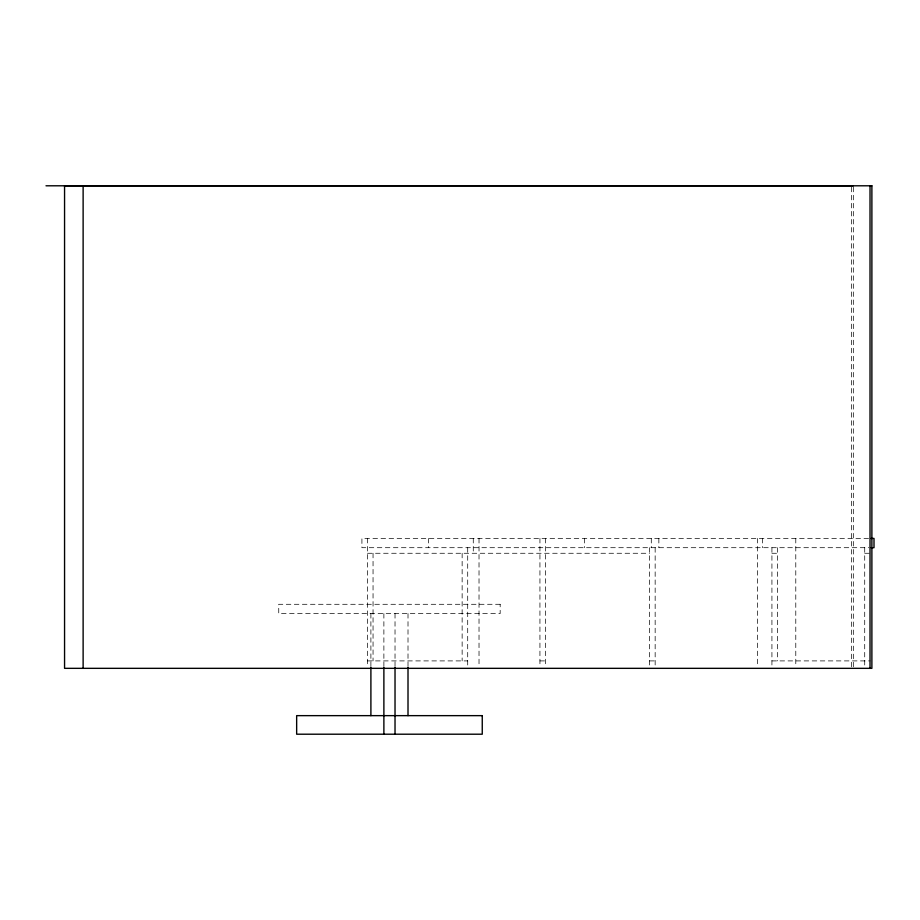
<?xml version="1.0" encoding="UTF-8"?>
<svg xmlns="http://www.w3.org/2000/svg" width="920" height="920" viewBox="0 0 920 920"><rect width="100%" height="100%" fill="white"/><g stroke="black" fill="none" stroke-linecap="round" stroke-linejoin="round"><path stroke-width="0.69" stroke-dasharray="4.6 3.45" d="M868.595 538.418L361.916 538.418L361.916 547.699L868.894 547.699M367.482 553.265L649.589 553.265M771.926 553.265L777.4 553.265M864.719 553.265L870.285 553.265M367.482 660.905L467.705 660.905M539.936 660.905L545.502 660.905M649.589 660.905L655.155 660.905M771.926 660.905L870.285 660.905M864.719 547.699L864.719 667.092M853.323 187.231L853.323 666.896M851.46 187.231L851.46 666.896M795.788 538.418L795.788 666.896M777.4 547.699L777.4 660.905M771.926 547.699L771.926 667.092M762.645 538.418L762.645 547.699M757.401 538.418L757.401 666.908M658.858 538.418L658.858 547.699M655.155 547.699L655.155 667.092M651.291 538.418L651.291 547.699M649.589 547.699L649.589 667.092M584.625 538.418L584.625 547.699M545.502 538.418L545.502 667.092M539.936 538.418L539.936 667.092M479.021 538.418L479.021 666.908M473.271 538.418L473.271 553.265M467.705 547.699L467.705 668.334M462.139 553.265L462.139 660.905M428.582 538.418L428.582 547.699M408.008 613.571L408.008 667.448M395.025 613.571L395.025 667.448M383.881 613.571L383.881 667.448M373.048 553.265L373.048 660.905M370.898 613.571L370.898 667.448M367.482 538.418L367.482 667.092M500.169 604.29L278.748 604.29L278.748 613.571L500.169 613.571L500.169 604.29"/><path stroke-width="1.38" d="M46 185.794L853.323 185.794M871.136 538.418L874 538.418L874 547.699L871.148 547.699M870.021 185.794L870.021 668.334M408.008 667.448L408.008 715.645M395.025 667.448L395.025 734.206M383.881 667.448L383.881 734.206M370.898 667.448L370.898 715.645M83.122 185.794L83.122 668.334M871.884 185.794L64.561 185.794L64.561 668.334L871.884 668.334L871.884 185.794M482.252 715.645L296.654 715.645L296.654 734.206L482.252 734.206L482.252 715.645"/></g></svg>
